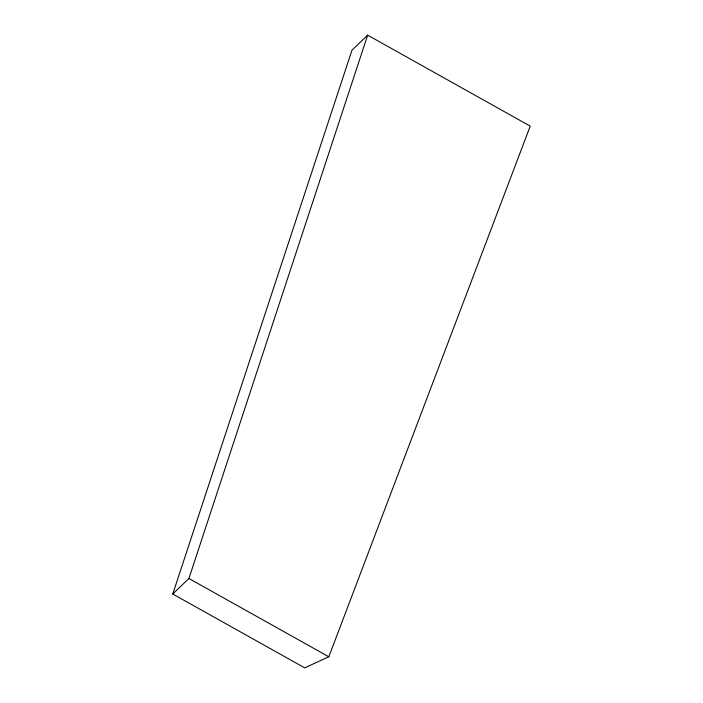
<?xml version="1.0" encoding="UTF-8"?>
<svg xmlns="http://www.w3.org/2000/svg" width="703" height="703" viewBox="0 0 703 703"><rect width="100%" height="100%" fill="white"/><g stroke="black" fill="none" stroke-linecap="round" stroke-linejoin="round"><path stroke-width="1.05" d="M172.771 594.009L188.922 578.481L367.651 35.15L530.229 126.145L328.828 656.787L304.698 667.85L172.771 594.009L351.957 50.238L367.651 35.15M188.922 578.481L328.828 656.787"/></g></svg>
